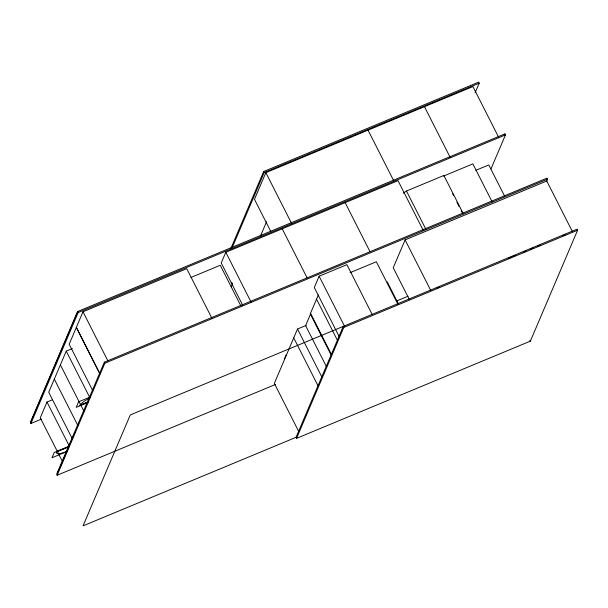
<?xml version="1.0" encoding="UTF-8"?>
<svg xmlns="http://www.w3.org/2000/svg" width="608" height="608" viewBox="0 0 608 608"><rect width="100%" height="100%" fill="white"/><g stroke="black" fill="none" stroke-linecap="round" stroke-linejoin="round"><path stroke-width="0.91" d="M490.952 168.971L505.461 134.908L504.936 133.874L77.634 311.524L30.4 422.454L30.924 423.487L41.435 419.117M30.544 422.393L77.778 311.463M30.924 423.487L78.158 312.558L505.461 134.908M72.352 348.574L66.234 351.112L48.716 392.259L71.866 437.897M212.025 318.508L186.724 268.652L82.984 311.782L69.175 344.212L92.758 390.693M52.212 399.874L46.983 402.048L40.272 417.802L62.138 460.902M546.425 181.769L547.534 179.162L547.01 178.129L104.348 362.17L56.65 474.187L57.175 475.228L275.439 384.484M57.175 475.228L104.872 363.204L547.534 179.162M423.312 230.523L398.02 180.667L225.796 252.267L221.244 262.96L242.676 305.216M230.903 248.406L263.636 171.547L478.686 82.133L479.21 83.167L475.122 92.773M232.172 247.699L264.161 172.581L479.21 83.167M498.636 137.248L472.91 86.549L265.833 172.642L254.471 199.325L270.765 231.435M231.154 286.968L232.59 283.586M260.323 236.398L266.593 221.669M372.202 314.511L346.91 264.655L319.139 276.199L314.313 287.546L339.18 336.558M284.248 359.305L286.011 355.171M306.151 325.424L297.502 329.019L274.337 383.42L298.779 431.589M318.349 294.918L310.278 313.865L331.284 355.277M296.028 437.319L343.262 326.39L343.786 327.423L296.552 438.353L296.028 437.319L83.045 525.867L130.272 414.937L577.076 229.178L577.6 230.212L530.366 341.141L296.552 438.353M572.47 231.709L546.752 181.002L405.103 239.894L393.232 267.786L409.093 299.052M504.283 135.402L504.936 133.874M403.347 193.169L406.471 191.018L443.87 175.469L463.159 213.492M190.988 277.438L220.263 265.263L240.836 305.824M443.62 176.046L472.864 163.886L492.161 201.909M475.859 170.308L488.786 164.935L504.648 196.202M350.124 272.658L376.344 261.759L397.784 304.008M90.258 396.994L78.576 401.842L76.228 407.368L87.902 402.511M80.066 405.202L88.244 401.797M88.145 402.032L79.967 405.43A11.993 3.025 -26.9 0 1 89.954 397.959M74.328 432.668L74.913 432.425L70.118 443.696L69.525 443.939M396.659 300.952L408.036 296.225M436.947 288.048L439.569 286.961M508.645 258.24L511.267 257.154M513.015 256.424L515.637 255.337M523.237 252.176L525.814 251.104M530.503 249.158L533.125 248.064M537.844 246.103L540.421 245.032M562.856 235.706L565.478 234.612M343.786 327.423L577.6 230.212M68.894 446.568L56.483 451.729A13.992 3.526 -26.9 0 0 66.834 451.402M56.392 451.957L68.795 446.804M66.736 451.63L51.969 457.771L54.218 452.481L68.993 446.34L58.315 471.413L57.722 471.664M424.468 106.689L450.186 157.388M529.842 340.108L530.366 341.141M452.626 193.792L453.484 195.48M456.912 202.236L459.055 206.462M461.198 210.687L462.057 212.382M406.471 191.018L425.767 229.041M368.045 130.142L393.764 180.85M405.103 239.894L430.829 290.594M387.228 281.876L398.377 303.848M345.139 202.646L370.006 251.659M319.139 276.199L344.44 326.055M265.833 172.642L291.559 223.341M263.636 171.547L264.161 172.581M282.218 228.806L307.086 277.818M316.548 299.144L337.554 340.548M331.725 355.087L310.718 313.682L305.626 325.645L326.633 367.05M297.502 329.019L321.944 377.188M293.732 337.881L318.166 386.042M225.796 252.267L251.089 302.123M231.739 282.386L232.598 284.073M82.984 311.782L107.852 360.795M104.348 362.17L104.872 363.204M77.634 311.524L78.158 312.558M76.35 327.362L99.925 373.844M76.327 327.423L99.902 373.897M66.234 351.112L89.817 397.594M60.382 364.861L83.965 411.335M54.31 379.118L77.892 425.6M46.983 402.048L68.848 445.14"/></g></svg>
